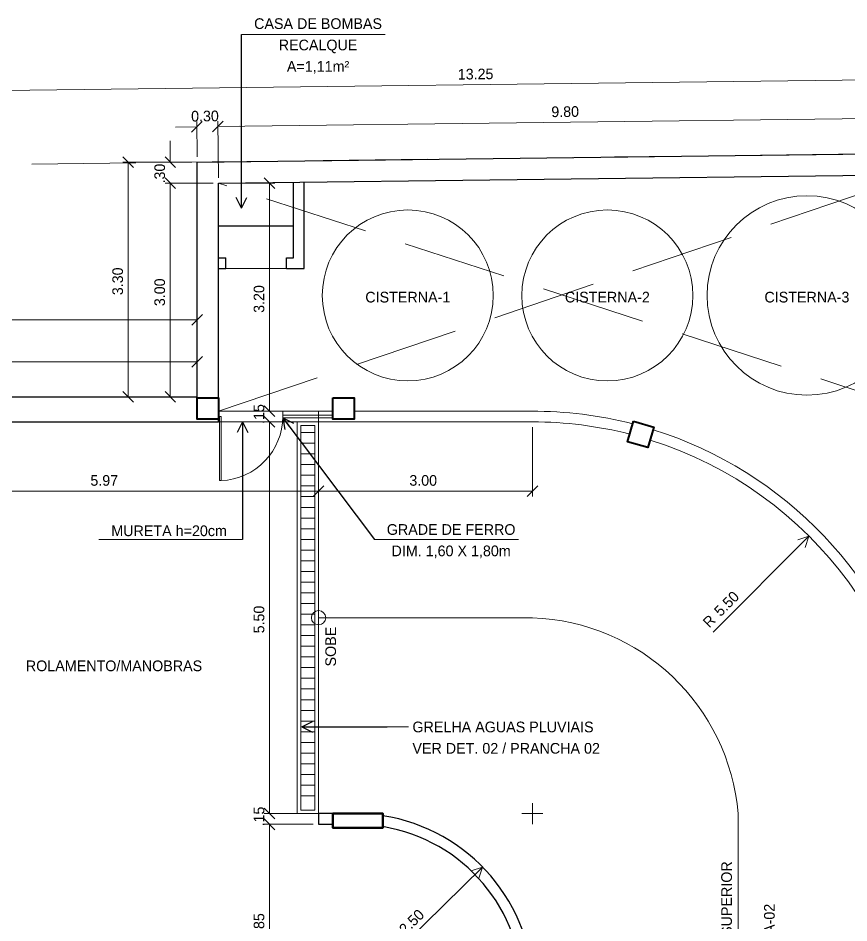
# Model space of a CAD drawing. Header units: metres. Extents: x -5.3 to 83.9, y -21.1 to 42.
# Drawn here: x 45.89 to 57.55, y 22.82 to 35.52 of the extents above; entities that cross this region are included whole.
import ezdxf
from ezdxf.enums import TextEntityAlignment as Align

# ---------------------------------------------------------------- set-up
doc = ezdxf.new("R2010")
doc.units = ezdxf.units.M
doc.header["$MEASUREMENT"] = 0
doc.linetypes.add('DGN Style 3', pattern=[2.04477, 1.46055, -0.58422])
for name, color, linetype, lineweight in [('Level 1', 7, 'Continuous', 0), ('Level 19', 7, 'Continuous', 0), ('Level 23', 7, 'Continuous', 0), ('Level 24', 7, 'Continuous', 0), ('Level 31', 7, 'Continuous', 0), ('Level 41', 7, 'Continuous', 0), ('Level 42', 7, 'Continuous', 0), ('Level 54', 7, 'Continuous', 0), ('Level 7', 7, 'Continuous', 0), ('Level 8', 7, 'Continuous', 0)]:
    doc.layers.add(name, color=color, linetype=linetype, lineweight=lineweight)
doc.styles.add('Style-CIVIL', font='CIVIL.shx')
doc.styles.add('Style-INTL_ENGINEERING', font='INTL_ENGINEERING.shx')
doc.dimstyles.get("Standard").update_dxf_attribs({"dimtxt": 0.18, "dimasz": 0.18, "dimexe": 0.18, "dimexo": 0.0625, "dimgap": 0.09, "dimtad": 0, "dimtih": 1, "dimtoh": 1, "dimdec": 4, "dimzin": 1, "dimdsep": 46, "dimtxsty": 'Standard', "dimcen": 0, "dimadec": 0, "dimazin": 0, "dimtfac": 1, "dimtdec": 4, "dimtofl": 0, "dimtmove": 0, "dimatfit": 3, "dimfxl": 0, "dimtolj": 1, "dimtzin": 1, "dimarcsym": 0})

# ---------------------------------------------------------------- blocks, each defined once
blk = doc.blocks.new('*D68')
at = {"layer": 'Defpoints'}
for p in [(52.303, 34.588), (45.68, 34.506), (58.938, 33.63), (45.693, 33.468)]:
    blk.add_point(p, dxfattribs=at)
at = {"layer": 'Level 23', "color": 2, "linetype": 'Continuous', "lineweight": 0}
for p, q in [((58.999, 34.744), (58.851, 34.593)), ((58.937, 33.704), (58.924, 34.743)), ((45.606, 34.431), (45.754, 34.582)), ((45.692, 33.542), (45.679, 34.581)), ((58.925, 34.669), (45.68, 34.506))]:
    blk.add_line(p, q, dxfattribs=at)
at = {"layer": 'Level 23', "color": 2, "linetype": 'Continuous', "lineweight": 0, "style": 'Style-INTL_ENGINEERING'}
blk.add_text('13.25', height=0.1492, rotation=0.7022, dxfattribs=at).set_placement((52.063, 34.734), align=Align.MIDDLE_LEFT)
blk = doc.blocks.new('_Oblique')
at = {"color": 0, "linetype": 'ByBlock', "lineweight": -2}
blk.add_line((0.5, 0.5), (-0.5, -0.5), dxfattribs=at)
blk = doc.blocks.new('*D74')
at = {"layer": 'Defpoints'}
for p in [(41.066, 30.699), (48.407, 30.699), (48.407, 30.204), (33.725, 29.854)]:
    blk.add_point(p, dxfattribs=at)
at = {"layer": 'Level 23', "color": 2, "linetype": 'Continuous', "lineweight": 0}
for p, q in [((33.651, 30.624), (33.8, 30.773)), ((33.725, 29.928), (33.725, 30.773)), ((48.481, 30.773), (48.332, 30.624)), ((48.407, 30.278), (48.407, 30.773)), ((33.725, 30.699), (48.407, 30.699))]:
    blk.add_line(p, q, dxfattribs=at)
at = {"layer": 'Level 23', "color": 2, "linetype": 'Continuous', "lineweight": 0, "style": 'Style-INTL_ENGINEERING'}
blk.add_text('14.68', height=0.1492, dxfattribs=at).set_placement((40.824, 30.848), align=Align.MIDDLE_LEFT)
blk = doc.blocks.new('*D75')
at = {"layer": 'Defpoints'}
for p in [(25.361, 31.286), (48.407, 31.286), (2.314, 30.204), (48.407, 30.204)]:
    blk.add_point(p, dxfattribs=at)
at = {"layer": 'Level 23', "color": 2, "linetype": 'Continuous', "lineweight": 0}
for p, q in [((2.24, 31.211), (2.389, 31.36)), ((2.314, 30.278), (2.314, 31.36)), ((2.314, 31.286), (48.407, 31.286)), ((48.481, 31.36), (48.332, 31.211)), ((48.407, 30.278), (48.407, 31.36))]:
    blk.add_line(p, q, dxfattribs=at)
at = {"layer": 'Level 23', "color": 2, "linetype": 'Continuous', "lineweight": 0, "style": 'Style-INTL_ENGINEERING'}
blk.add_text('46.09', height=0.1492, dxfattribs=at).set_placement((25.07, 31.435), align=Align.MIDDLE_LEFT)
blk = doc.blocks.new('*D77')
at = {"layer": 'Defpoints'}
for p in [(53.597, 34.061), (58.496, 34.121), (58.506, 33.325), (48.707, 33.205)]:
    blk.add_point(p, dxfattribs=at)
at = {"layer": 'Level 23', "color": 2, "linetype": 'Continuous', "lineweight": 0}
for p, q in [((58.57, 34.196), (58.422, 34.045)), ((58.505, 33.399), (58.495, 34.195)), ((48.623, 33.925), (48.771, 34.076)), ((48.706, 33.279), (48.696, 34.075)), ((48.697, 34.001), (58.496, 34.121))]:
    blk.add_line(p, q, dxfattribs=at)
at = {"layer": 'Level 23', "color": 2, "linetype": 'Continuous', "lineweight": 0, "style": 'Style-INTL_ENGINEERING'}
blk.add_text('9.80', height=0.1492, rotation=0.7022, dxfattribs=at).set_placement((53.375, 34.207), align=Align.MIDDLE_LEFT)
blk = doc.blocks.new('*D76')
at = {"layer": 'Defpoints'}
for p in [(48.549, 33.999), (48.697, 34.001), (48.407, 33.501), (48.707, 33.205)]:
    blk.add_point(p, dxfattribs=at)
at = {"layer": 'Level 23', "color": 2, "linetype": 'Continuous', "lineweight": 0}
for p, q in [((48.474, 34.073), (48.327, 33.921)), ((48.406, 33.575), (48.4, 34.071)), ((48.623, 33.925), (48.771, 34.076)), ((48.706, 33.279), (48.696, 34.075)), ((48.101, 33.993), (48.401, 33.997)), ((48.996, 34.004), (48.697, 34.001))]:
    blk.add_line(p, q, dxfattribs=at)
at = {"layer": 'Level 23', "color": 2, "linetype": 'Continuous', "lineweight": 0, "style": 'Style-INTL_ENGINEERING'}
blk.add_text('0.30', height=0.1492, rotation=0.7022, dxfattribs=at).set_placement((48.321, 34.145), align=Align.MIDDLE_LEFT)
blk = doc.blocks.new('*D144')
at = {"layer": 'Level 23', "color": 2, "linetype": 'Continuous', "lineweight": 0}
for p, q in [((56.99, 28.25), (55.645, 26.9)), ((53.109, 24.207), (53.109, 24.501)), ((52.962, 24.354), (53.256, 24.354))]:
    blk.add_line(p, q, dxfattribs=at)
at = {"layer": 'Level 23', "color": 2, "linetype": 'Continuous', "lineweight": 0, "flags": 128}
blk.add_lwpolyline([(56.832, 28.197), (56.99, 28.25), (56.938, 28.092)], dxfattribs=at)
at = {"layer": 'Level 23', "color": 2, "linetype": 'Continuous', "lineweight": 0, "style": 'Style-INTL_ENGINEERING'}
for s, height, p in [('5.50', 0.1492, (55.697, 27.164)), ('R', 0.149, (55.539, 27.005))]:
    blk.add_text(s, height=height, rotation=45.1097, dxfattribs=at).set_placement(p, align=Align.MIDDLE_LEFT)
blk = doc.blocks.new('TerminatorOpen')
at = {"color": 0, "linetype": 'ByBlock', "lineweight": -2}
for q in [(-1, 0.5), (-1, 0), (-1, -0.5)]:
    blk.add_line((0, 0), q, dxfattribs=at)
blk = doc.blocks.new('*D151')
at = {"layer": 'Defpoints'}
for p in [(47.439, 33.501), (48.407, 33.501), (47.439, 31.853), (48.407, 30.204)]:
    blk.add_point(p, dxfattribs=at)
at = {"layer": 'Level 23', "color": 2, "linetype": 'Continuous', "lineweight": 0}
for p, q in [((47.364, 33.576), (47.513, 33.427)), ((48.332, 33.501), (47.365, 33.501)), ((47.439, 30.204), (47.439, 33.501)), ((47.513, 30.129), (47.364, 30.279)), ((48.332, 30.204), (47.365, 30.204))]:
    blk.add_line(p, q, dxfattribs=at)
at = {"layer": 'Level 23', "color": 2, "linetype": 'Continuous', "lineweight": 0, "style": 'Style-INTL_ENGINEERING'}
blk.add_text('3.30', height=0.1492, rotation=90, dxfattribs=at).set_placement((47.29, 31.633), align=Align.MIDDLE_LEFT)
blk = doc.blocks.new('*D153')
at = {"layer": 'Defpoints'}
for p in [(48.029, 33.501), (48.407, 33.501), (48.029, 33.353), (48.707, 33.205)]:
    blk.add_point(p, dxfattribs=at)
at = {"layer": 'Level 23', "color": 2, "linetype": 'Continuous', "lineweight": 0}
for p, q in [((48.029, 33.8), (48.029, 33.501)), ((48.104, 33.427), (47.955, 33.576)), ((48.332, 33.501), (47.955, 33.501)), ((47.955, 33.279), (48.104, 33.13)), ((48.632, 33.205), (47.955, 33.205)), ((48.029, 32.906), (48.029, 33.205))]:
    blk.add_line(p, q, dxfattribs=at)
at = {"layer": 'Level 23', "color": 2, "linetype": 'Continuous', "lineweight": 0, "style": 'Style-INTL_ENGINEERING'}
blk.add_text('.30', height=0.1492, rotation=90, dxfattribs=at).set_placement((47.88, 33.201), align=Align.MIDDLE_LEFT)
blk = doc.blocks.new('*D152')
at = {"layer": 'Defpoints'}
for p in [(48.029, 33.205), (48.707, 33.205), (48.029, 31.704), (48.407, 30.204)]:
    blk.add_point(p, dxfattribs=at)
at = {"layer": 'Level 23', "color": 2, "linetype": 'Continuous', "lineweight": 0}
for p, q in [((47.955, 33.279), (48.104, 33.13)), ((48.632, 33.205), (47.955, 33.205)), ((48.029, 30.204), (48.029, 33.205)), ((48.104, 30.129), (47.955, 30.279)), ((48.332, 30.204), (47.955, 30.204))]:
    blk.add_line(p, q, dxfattribs=at)
at = {"layer": 'Level 23', "color": 2, "linetype": 'Continuous', "lineweight": 0, "style": 'Style-INTL_ENGINEERING'}
blk.add_text('3.00', height=0.1492, rotation=90, dxfattribs=at).set_placement((47.88, 31.479), align=Align.MIDDLE_LEFT)
blk = doc.blocks.new('*D155')
at = {"layer": 'Defpoints'}
for p in [(49.508, 30.004), (49.422, 29.929), (49.422, 29.854), (50.908, 29.854)]:
    blk.add_point(p, dxfattribs=at)
at = {"layer": 'Level 23', "color": 2, "linetype": 'Continuous', "lineweight": 0}
for p, q in [((49.496, 29.93), (49.347, 30.079)), ((49.434, 30.004), (49.347, 30.004)), ((49.422, 30.033), (49.422, 30.004)), ((49.347, 29.929), (49.496, 29.779)), ((50.834, 29.854), (49.347, 29.854)), ((49.422, 29.555), (49.422, 29.854))]:
    blk.add_line(p, q, dxfattribs=at)
at = {"layer": 'Level 23', "color": 2, "linetype": 'Continuous', "lineweight": 0, "style": 'Style-INTL_ENGINEERING'}
blk.add_text('.15', height=0.1492, rotation=89.9997, dxfattribs=at).set_placement((49.273, 29.826), align=Align.MIDDLE_LEFT)
blk = doc.blocks.new('*D156')
at = {"layer": 'Defpoints'}
for p in [(50.908, 29.854), (49.422, 27.104), (49.422, 24.354), (50.109, 24.354)]:
    blk.add_point(p, dxfattribs=at)
at = {"layer": 'Level 23', "color": 2, "linetype": 'Continuous', "lineweight": 0}
for p, q in [((49.347, 29.929), (49.496, 29.779)), ((50.834, 29.854), (49.347, 29.854)), ((49.422, 29.854), (49.422, 24.354)), ((49.496, 24.279), (49.347, 24.429)), ((50.034, 24.354), (49.347, 24.354))]:
    blk.add_line(p, q, dxfattribs=at)
at = {"layer": 'Level 23', "color": 2, "linetype": 'Continuous', "lineweight": 0, "style": 'Style-INTL_ENGINEERING'}
blk.add_text('5.50', height=0.1492, rotation=89.9997, dxfattribs=at).set_placement((49.273, 26.885), align=Align.MIDDLE_LEFT)
blk = doc.blocks.new('*D157')
at = {"layer": 'Defpoints'}
for p in [(49.422, 24.279), (50.109, 24.354), (49.422, 24.204), (50.109, 24.204)]:
    blk.add_point(p, dxfattribs=at)
at = {"layer": 'Level 23', "color": 2, "linetype": 'Continuous', "lineweight": 0}
for p, q in [((49.496, 24.279), (49.347, 24.429)), ((50.034, 24.354), (49.347, 24.354)), ((49.347, 24.279), (49.496, 24.129)), ((49.422, 24.382), (49.422, 24.354)), ((50.034, 24.204), (49.347, 24.204)), ((49.422, 23.905), (49.422, 24.204))]:
    blk.add_line(p, q, dxfattribs=at)
at = {"layer": 'Level 23', "color": 2, "linetype": 'Continuous', "lineweight": 0, "style": 'Style-INTL_ENGINEERING'}
blk.add_text('.15', height=0.1492, rotation=89.9997, dxfattribs=at).set_placement((49.273, 24.175), align=Align.MIDDLE_LEFT)
blk = doc.blocks.new('*D158')
at = {"layer": 'Defpoints'}
for p in [(50.109, 24.204), (49.422, 22.78), (49.422, 21.357), (50.61, 21.357)]:
    blk.add_point(p, dxfattribs=at)
at = {"layer": 'Level 23', "color": 2, "linetype": 'Continuous', "lineweight": 0}
for p, q in [((49.347, 24.279), (49.496, 24.129)), ((50.034, 24.204), (49.347, 24.204)), ((49.422, 24.204), (49.422, 21.357)), ((49.496, 21.282), (49.347, 21.431)), ((50.535, 21.357), (49.347, 21.357))]:
    blk.add_line(p, q, dxfattribs=at)
at = {"layer": 'Level 23', "color": 2, "linetype": 'Continuous', "lineweight": 0, "style": 'Style-INTL_ENGINEERING'}
blk.add_text('2.85', height=0.1492, rotation=89.9997, dxfattribs=at).set_placement((49.273, 22.568), align=Align.MIDDLE_LEFT)
blk = doc.blocks.new('*D154')
at = {"layer": 'Defpoints'}
for p in [(48.707, 33.205), (49.422, 31.604), (49.422, 30.004), (49.508, 30.004)]:
    blk.add_point(p, dxfattribs=at)
at = {"layer": 'Level 23', "color": 2, "linetype": 'Continuous', "lineweight": 0}
for p, q in [((48.781, 33.205), (49.496, 33.205)), ((49.347, 33.279), (49.496, 33.13)), ((49.422, 33.205), (49.422, 30.004)), ((49.496, 29.93), (49.347, 30.079)), ((49.434, 30.004), (49.347, 30.004))]:
    blk.add_line(p, q, dxfattribs=at)
at = {"layer": 'Level 23', "color": 2, "linetype": 'Continuous', "lineweight": 0, "style": 'Style-INTL_ENGINEERING'}
blk.add_text('3.20', height=0.1492, rotation=89.9997, dxfattribs=at).set_placement((49.273, 31.385), align=Align.MIDDLE_LEFT)
blk = doc.blocks.new('*D189')
at = {"layer": 'Level 23', "color": 2, "linetype": 'Continuous', "lineweight": 0}
for p, q in [((52.41, 23.604), (51.22, 22.438)), ((50.625, 21.707), (50.625, 22.001)), ((50.478, 21.854), (50.772, 21.854))]:
    blk.add_line(p, q, dxfattribs=at)
at = {"layer": 'Level 23', "color": 2, "linetype": 'Continuous', "lineweight": 0, "flags": 128}
blk.add_lwpolyline([(52.251, 23.553), (52.41, 23.604), (52.356, 23.447)], dxfattribs=at)
at = {"layer": 'Level 23', "color": 2, "linetype": 'Continuous', "lineweight": 0, "style": 'Style-INTL_ENGINEERING'}
for s, height, p in [('2.50', 0.1492, (51.276, 22.701)), ('R', 0.149, (51.116, 22.544))]:
    blk.add_text(s, height=height, rotation=44.4359, dxfattribs=at).set_placement(p, align=Align.MIDDLE_LEFT)
blk = doc.blocks.new('*D191')
at = {"layer": 'Defpoints'}
for p in [(50.109, 29.854), (44.134, 29.654), (44.134, 28.883), (47.122, 28.883)]:
    blk.add_point(p, dxfattribs=at)
at = {"layer": 'Level 23', "color": 2, "linetype": 'Continuous', "lineweight": 0}
for p, q in [((50.109, 29.78), (50.109, 28.808)), ((44.134, 29.58), (44.134, 28.808)), ((44.06, 28.808), (44.209, 28.957)), ((50.109, 28.883), (44.134, 28.883)), ((50.183, 28.957), (50.034, 28.808))]:
    blk.add_line(p, q, dxfattribs=at)
at = {"layer": 'Level 23', "color": 2, "linetype": 'Continuous', "lineweight": 0, "style": 'Style-INTL_ENGINEERING'}
blk.add_text('5.97', height=0.1492, rotation=0.0001, dxfattribs=at).set_placement((46.908, 29.032), align=Align.MIDDLE_LEFT)
blk = doc.blocks.new('*D190')
at = {"layer": 'Defpoints'}
for p in [(50.109, 29.854), (53.109, 29.854), (50.109, 28.883), (51.609, 28.883)]:
    blk.add_point(p, dxfattribs=at)
at = {"layer": 'Level 23', "color": 2, "linetype": 'Continuous', "lineweight": 0}
for p, q in [((50.109, 29.78), (50.109, 28.808)), ((53.109, 29.78), (53.109, 28.808)), ((50.034, 28.808), (50.183, 28.957)), ((53.109, 28.883), (50.109, 28.883)), ((53.184, 28.957), (53.034, 28.808))]:
    blk.add_line(p, q, dxfattribs=at)
at = {"layer": 'Level 23', "color": 2, "linetype": 'Continuous', "lineweight": 0, "style": 'Style-INTL_ENGINEERING'}
blk.add_text('3.00', height=0.1492, rotation=0.0001, dxfattribs=at).set_placement((51.383, 29.032), align=Align.MIDDLE_LEFT)
blk = doc.blocks.new('*U227')
at = {"layer": 'Level 19', "color": 150, "linetype": 'Continuous', "lineweight": 0}
for p, q in [((-0.05, 2.6), (0.15, 2.6)), ((-0.05, 2.45), (0.15, 2.45)), ((-0.05, 2.3), (0.15, 2.3)), ((-0.05, 2.15), (0.15, 2.15)), ((-0.05, 2), (0.15, 2)), ((-0.05, 1.85), (0.15, 1.85)), ((-0.05, 1.7), (0.15, 1.7)), ((-0.05, 1.55), (0.15, 1.55)), ((-0.05, 1.4), (0.15, 1.4)), ((-0.05, 1.25), (0.15, 1.25)), ((-0.05, 1.1), (0.15, 1.1)), ((-0.05, 0.95), (0.15, 0.95)), ((-0.05, 0.8), (0.15, 0.8)), ((-0.05, 0.65), (0.15, 0.65)), ((-0.05, 0.5), (0.15, 0.5)), ((-0.05, 0.35), (0.15, 0.35)), ((-0.05, 0.2), (0.15, 0.2)), ((-0.05, 0.05), (0.15, 0.05)), ((-0.05, -0.1), (0.15, -0.1)), ((-0.05, -0.25), (0.15, -0.25)), ((-0.05, -0.4), (0.15, -0.4)), ((-0.05, -0.55), (0.15, -0.55)), ((-0.05, -0.7), (0.15, -0.7)), ((-0.05, -0.85), (0.15, -0.85)), ((-0.05, -1), (0.15, -1)), ((-0.05, -1.15), (0.15, -1.15)), ((-0.05, -1.3), (0.15, -1.3)), ((-0.05, -1.45), (0.15, -1.45)), ((-0.05, -1.6), (0.15, -1.6)), ((-0.05, -1.75), (0.15, -1.75)), ((-0.05, -1.9), (0.15, -1.9)), ((-0.05, -2.05), (0.15, -2.05)), ((-0.05, -2.2), (0.15, -2.2)), ((-0.05, -2.35), (0.15, -2.35)), ((-0.05, -2.5), (0.15, -2.5))]:
    blk.add_line(p, q, dxfattribs=at)
at = {"layer": 'Level 19', "color": 150, "linetype": 'Continuous', "lineweight": 0, "flags": 128}
for points in [[(0.2, -2.75), (0.2, 2.75), (-0.1, 2.75), (-0.1, -2.75)], [(0.15, -2.7), (0.15, 2.7), (-0.05, 2.7), (-0.05, -2.7)]]:
    blk.add_lwpolyline(points, close=True, dxfattribs=at)
blk = doc.blocks.new('P80D')
at = {"layer": 'Level 19', "color": 172, "linetype": 'Continuous', "lineweight": 0}
for p, q in [((0.035, 0.975), (0.01, 0.975)), ((0.01, 0.975), (0.01, 0.075)), ((0.035, 0.075), (0.035, 0.975)), ((0, 0), (0, 0.15)), ((0.9, 0), (0.9, 0.15)), ((0.01, 0.075), (0.035, 0.075))]:
    blk.add_line(p, q, dxfattribs=at)
blk.add_ellipse((-0.005, 0.075), major_axis=(0.905, 0), ratio=0.995042, start_param=6.283183, end_param=7.810215, dxfattribs=at)

msp = doc.modelspace()

# ---------------------------------------------------------------- linework, layer by layer
at = {"layer": 'Level 1', "color": 230, "linetype": 'Continuous', "lineweight": 0}
for p, q in [((50.109, 29.854), (50.109, 24.354)), ((50.109, 24.354), (50.109, 29.854)), ((50.109, 27.104), (53.109, 27.104)), ((55.996, 24.354), (55.996, 18.578))]:
    msp.add_line(p, q, dxfattribs=at)
msp.add_circle((50.109, 27.104), 0.1, dxfattribs=at)
msp.add_arc((53.005, 24.104), 3.001, 4.7677, 88.027, dxfattribs=at)
at = {"layer": 'Level 19', "color": 172, "linetype": 'Continuous', "lineweight": 0}
for p, q in [((49.607, 29.949), (50.31, 29.949)), ((49.607, 29.909), (50.31, 29.909))]:
    msp.add_line(p, q, dxfattribs=at)
at = {"layer": 'Level 24', "color": 2, "linetype": 'Continuous', "lineweight": 0}
for p, q in [((49.029, 35.293), (51.045, 35.293)), ((49.043, 28.201), (47.027, 28.201)), ((50.896, 28.201), (52.912, 28.201)), ((51.07, 25.571), (51.37, 25.571))]:
    msp.add_line(p, q, dxfattribs=at)
at = {"layer": 'Level 31', "color": 30, "linetype": 'Continuous', "lineweight": 0}
msp.add_line((48.807, 32.005), (49.657, 32.005), dxfattribs=at)
at = {"layer": 'Level 41', "color": 91, "linetype": 'Continuous', "lineweight": 40, "flags": 128}
for points in [[(50.31, 30.19), (50.61, 30.19), (50.61, 29.89), (50.31, 29.89)], [(54.527, 29.864), (54.815, 29.78), (54.731, 29.492), (54.443, 29.576)], [(50.31, 24.355), (51.01, 24.355), (51.01, 24.155), (50.31, 24.155)]]:
    msp.add_lwpolyline(points, close=True, dxfattribs=at)
at = {"layer": 'Level 42', "color": 2, "linetype": 'Continuous', "lineweight": 40, "flags": 128}
for points in [[(48.407, 30.19), (48.707, 30.19), (48.707, 29.89), (48.407, 29.89)], [(50.31, 30.19), (50.61, 30.19), (50.61, 29.89), (50.31, 29.89)], [(54.527, 29.864), (54.815, 29.78), (54.731, 29.492), (54.443, 29.576)], [(50.31, 24.155), (51.01, 24.155), (51.01, 24.355), (50.31, 24.355)]]:
    msp.add_lwpolyline(points, close=True, dxfattribs=at)
at = {"layer": 'Level 42', "color": 110, "linetype": 'Continuous', "lineweight": 13}
for centre, radius in [((56.961, 31.629), 1.4), ((51.361, 31.629), 1.2), ((54.161, 31.629), 1.2)]:
    msp.add_circle(centre, radius, dxfattribs=at)
at = {"layer": 'Level 54', "color": 131, "linetype": 'DGN Style 3', "lineweight": 0, "flags": 128}
msp.add_lwpolyline([(2.358, 33.328), (1.811, -6.255), (18.717, -6.212), (31.612, -6.518), (38.43, -6.548), (45.404, -6.752), (59.403, -7.053), (58.938, 33.63), (45.693, 33.468), (39.328, 33.473), (32.09, 33.353), (18.933, 33.013)], close=True, dxfattribs=at)
at = {"layer": 'Level 7', "color": 7, "linetype": 'Continuous', "lineweight": 30}
for p, q in [((48.407, 33.501), (58.938, 33.63)), ((48.407, 30.204), (48.407, 33.501)), ((48.707, 33.205), (58.506, 33.325)), ((48.707, 29.854), (48.707, 33.205)), ((49.757, 32.155), (49.757, 33.218)), ((49.907, 32.005), (49.907, 33.22)), ((48.707, 32.605), (49.757, 32.605)), ((48.707, 32.155), (48.807, 32.155)), ((48.807, 32.005), (48.807, 32.155)), ((49.657, 32.005), (49.657, 32.155)), ((49.657, 32.155), (49.757, 32.155)), ((48.707, 32.005), (48.807, 32.005)), ((49.657, 32.005), (49.907, 32.005)), ((27.725, 30.204), (48.407, 30.204)), ((2.664, 29.854), (48.707, 29.854))]:
    msp.add_line(p, q, dxfattribs=at)
at = {"layer": 'Level 7', "color": 7, "linetype": 'Continuous', "lineweight": 0}
for p, q in [((48.707, 30.004), (50.31, 30.004)), ((50.109, 30.004), (50.109, 29.854)), ((50.61, 30.004), (53.094, 30.004)), ((48.707, 29.854), (53.109, 29.854))]:
    msp.add_line(p, q, dxfattribs=at)
at = {"layer": 'Level 7', "color": 7, "linetype": 'Continuous', "lineweight": 30, "flags": 128}
msp.add_lwpolyline([(50.31, 24.354), (50.109, 24.354), (50.109, 24.204), (50.31, 24.204)], dxfattribs=at)
at = {"layer": 'Level 7', "color": 7, "linetype": 'Continuous', "lineweight": 13}
for radius, start, end in [(5.65, 75.5765, 90.1492), (5.5, 75.6269, 89.9955), (5.65, 14.6193, 72.5339), (5.5, 360, 72.5012)]:
    msp.add_arc((53.109, 24.354), radius, start, end, dxfattribs=at)
at = {"layer": 'Level 7', "color": 7, "linetype": 'Continuous', "lineweight": 30}
for radius, end in [(2.5, 81.1564), (2.35, 80.5869)]:
    msp.add_arc((50.625, 21.854), radius, 0, end, dxfattribs=at)
at = {"layer": 'Level 8', "color": 7, "linetype": 'DGN Style 3', "lineweight": 0}
for p, q in [((48.707, 30.004), (58.506, 33.325)), ((58.544, 30.004), (48.707, 33.205))]:
    msp.add_line(p, q, dxfattribs=at)

# ---------------------------------------------------------------- block references
at = {"layer": 'Level 19', "color": 172, "linetype": 'Continuous', "lineweight": 0, "yscale": -0.9999999999999998, "rotation": 0.0002668047176629}
msp.add_blockref('P80D', (48.707, 30.004), dxfattribs=at)
at = {"layer": 'Level 19', "color": 150, "linetype": 'Continuous', "lineweight": 0}
msp.add_blockref('*U227', (49.909, 27.104), dxfattribs=at)

# ---------------------------------------------------------------- texts
at = {"layer": 'Level 24', "color": 2, "linetype": 'Continuous', "lineweight": 13, "char_height": 0.15}
for s, insert, attachment_point, line_spacing_factor, style in [('CASA DE BOMBAS\\PRECALQUE\\PA=1,11m²', (50.102, 35.131), 5, 1.200006, 'Style-INTL_ENGINEERING'), ('CISTERNA-1\\P', (51.361, 31.604), 5, 1.200006, 'Style-INTL_ENGINEERING'), ('CISTERNA-2\\P', (54.161, 31.604), 5, 1.200006, 'Style-INTL_ENGINEERING'), ('CISTERNA-3\\P', (56.961, 31.604), 5, 1.200006, 'Style-INTL_ENGINEERING'), ('MURETA h=20cm\\P', (48.012, 28.324), 5, 1.200006, 'Style-INTL_ENGINEERING'), ('GRADE DE FERRO\\PDIM. 1,60 X 1,80m\\P', (51.969, 28.179), 5, 1.200006, 'Style-INTL_ENGINEERING'), ('ROLAMENTO/MANOBRAS\\P', (47.239, 26.428), 5, 1.200006, 'Style-INTL_ENGINEERING'), ('GRELHA AGUAS PLUVIAIS\\PVER DET. 02 / PRANCHA 02\\P', (51.426, 25.646), 1, 1.2, 'Style-CIVIL')]:
    msp.add_mtext(s, dxfattribs=dict(at, insert=insert, attachment_point=attachment_point, line_spacing_factor=line_spacing_factor, style=style))
at = {"layer": 'Level 24', "color": 2, "linetype": 'Continuous', "lineweight": 13, "char_height": 0.15, "attachment_point": 5, "rotation": 90, "line_spacing_factor": 1.200006, "style": 'Style-INTL_ENGINEERING'}
for s, insert in [('SOBE\\P', (50.28, 26.699)), ('RAMPA ACESSO SUBSOLO SUPERIOR\\PINCLIN. i=18,71%\\PVER DET.-01/PRANCHA-02\\P', (56.135, 21.818))]:
    msp.add_mtext(s, dxfattribs=dict(at, insert=insert))

# ---------------------------------------------------------------- dimensions: what is measured, and where the dimension line sits
at = {"layer": 'Level 23', "color": 2, "linetype": 'Continuous', "lineweight": 0}
for base, p1, p2, angle, override, picture, middle in [((45.68, 34.506), (58.938, 33.63), (45.693, 33.468), 180.7022, {"dimtxt": 0.14925, "dimasz": 0.14925, "dimexe": 0.07425, "dimexo": 0.07425, "dimgap": 0.07425, "dimtad": 1, "dimtih": 0, "dimtoh": 0, "dimdec": 2, "dimzin": 3, "dimtxsty": 'Style-INTL_ENGINEERING', "dimblk": 'Oblique', "dimclre": 2, "dimtdec": 2, "dimatfit": 1, "dimtolj": 0, "dimtzin": 3, "dimlwe": 0}, '*D68', (52.303, 34.588)), ((48.697, 34.001), (48.407, 33.501), (48.707, 33.205), 0.7022, {"dimtxt": 0.14925, "dimasz": 0.14925, "dimexe": 0.07425, "dimexo": 0.07425, "dimgap": 0.07425, "dimtad": 1, "dimtih": 0, "dimtoh": 0, "dimdec": 2, "dimzin": 3, "dimtxsty": 'Style-INTL_ENGINEERING', "dimblk": 'Oblique', "dimclre": 2, "dimtdec": 2, "dimatfit": 1, "dimtolj": 0, "dimtzin": 3, "dimlwe": 0}, '*D76', (48.549, 33.999)), ((58.496, 34.121), (48.707, 33.205), (58.506, 33.325), 0.7022, {"dimtxt": 0.14925, "dimasz": 0.14925, "dimexe": 0.07425, "dimexo": 0.07425, "dimgap": 0.07425, "dimtad": 1, "dimtih": 0, "dimtoh": 0, "dimdec": 2, "dimzin": 3, "dimtxsty": 'Style-INTL_ENGINEERING', "dimblk": 'Oblique', "dimclre": 2, "dimtdec": 2, "dimatfit": 1, "dimtolj": 0, "dimtzin": 3, "dimlwe": 0}, '*D77', (53.597, 34.061)), ((48.029, 33.501), (48.707, 33.205), (48.407, 33.501), 90, {"dimtxt": 0.14925, "dimasz": 0.14925, "dimexe": 0.07425, "dimexo": 0.07425, "dimgap": 0.07425, "dimtad": 1, "dimtih": 0, "dimtoh": 0, "dimdec": 2, "dimzin": 7, "dimtxsty": 'Style-INTL_ENGINEERING', "dimblk": 'Oblique', "dimclre": 2, "dimtdec": 2, "dimatfit": 1, "dimtolj": 0, "dimtzin": 7, "dimlwe": 0}, '*D153', (48.029, 33.353)), ((47.439, 33.501), (48.407, 30.204), (48.407, 33.501), 90, {"dimtxt": 0.14925, "dimasz": 0.14925, "dimexe": 0.07425, "dimexo": 0.07425, "dimgap": 0.07425, "dimtad": 1, "dimtih": 0, "dimtoh": 0, "dimdec": 2, "dimzin": 7, "dimtxsty": 'Style-INTL_ENGINEERING', "dimblk": 'Oblique', "dimclre": 2, "dimtdec": 2, "dimatfit": 1, "dimtolj": 0, "dimtzin": 7, "dimlwe": 0}, '*D151', (47.439, 31.853)), ((48.029, 33.205), (48.407, 30.204), (48.707, 33.205), 90, {"dimtxt": 0.14925, "dimasz": 0.14925, "dimexe": 0.07425, "dimexo": 0.07425, "dimgap": 0.07425, "dimtad": 1, "dimtih": 0, "dimtoh": 0, "dimdec": 2, "dimzin": 7, "dimtxsty": 'Style-INTL_ENGINEERING', "dimblk": 'Oblique', "dimclre": 2, "dimtdec": 2, "dimatfit": 1, "dimtolj": 0, "dimtzin": 7, "dimlwe": 0}, '*D152', (48.029, 31.704)), ((49.422, 30.004), (48.707, 33.205), (49.508, 30.004), 269.9997, {"dimtxt": 0.14925, "dimasz": 0.14925, "dimexe": 0.07425, "dimexo": 0.07425, "dimgap": 0.07425, "dimtad": 1, "dimtih": 0, "dimtoh": 0, "dimdec": 2, "dimzin": 7, "dimtxsty": 'Style-INTL_ENGINEERING', "dimblk": 'Oblique', "dimclre": 2, "dimtdec": 2, "dimatfit": 1, "dimtolj": 0, "dimtzin": 7, "dimlwe": 0}, '*D154', (49.422, 31.604)), ((44.1344, 28.8827), (50.1086, 29.8539), (44.1344, 29.6541), 180.0001, {"dimtxt": 0.14925, "dimasz": 0.14925, "dimexe": 0.07425, "dimexo": 0.07425, "dimgap": 0.07425, "dimtad": 1, "dimtih": 0, "dimtoh": 0, "dimdec": 2, "dimzin": 7, "dimtxsty": 'Style-INTL_ENGINEERING', "dimblk": 'Oblique', "dimclre": 2, "dimtdec": 2, "dimatfit": 1, "dimtolj": 0, "dimtzin": 7, "dimlwe": 0}, '*D191', (47.1215, 28.8827)), ((49.422, 24.354), (50.908, 29.854), (50.109, 24.354), 269.9997, {"dimtxt": 0.14925, "dimasz": 0.14925, "dimexe": 0.07425, "dimexo": 0.07425, "dimgap": 0.07425, "dimtad": 1, "dimtih": 0, "dimtoh": 0, "dimdec": 2, "dimzin": 7, "dimtxsty": 'Style-INTL_ENGINEERING', "dimblk": 'Oblique', "dimclre": 2, "dimtdec": 2, "dimatfit": 1, "dimtolj": 0, "dimtzin": 7, "dimlwe": 0}, '*D156', (49.422, 27.104)), ((50.109, 28.883), (53.109, 29.854), (50.109, 29.854), 180.0001, {"dimtxt": 0.14925, "dimasz": 0.14925, "dimexe": 0.07425, "dimexo": 0.07425, "dimgap": 0.07425, "dimtad": 1, "dimtih": 0, "dimtoh": 0, "dimdec": 2, "dimzin": 7, "dimtxsty": 'Style-INTL_ENGINEERING', "dimblk": 'Oblique', "dimclre": 2, "dimtdec": 2, "dimatfit": 1, "dimtolj": 0, "dimtzin": 7, "dimlwe": 0}, '*D190', (51.609, 28.883)), ((49.422, 21.357), (50.109, 24.204), (50.61, 21.357), 269.9997, {"dimtxt": 0.14925, "dimasz": 0.14925, "dimexe": 0.07425, "dimexo": 0.07425, "dimgap": 0.07425, "dimtad": 1, "dimtih": 0, "dimtoh": 0, "dimdec": 2, "dimzin": 7, "dimtxsty": 'Style-INTL_ENGINEERING', "dimblk": 'Oblique', "dimclre": 2, "dimtdec": 2, "dimatfit": 1, "dimtolj": 0, "dimtzin": 7, "dimlwe": 0}, '*D158', (49.422, 22.78))]:
    dim = msp.add_linear_dim(base=base, p1=p1, p2=p2, angle=angle, dimstyle='Standard', override=override, dxfattribs=at)
    dim.commit()
    dim.dimension.update_dxf_attribs({"geometry": picture, "text_midpoint": middle})
for base, p1, picture, middle in [((48.407, 31.286), (2.314, 30.204), '*D75', (25.361, 31.286)), ((48.407, 30.699), (33.725, 29.854), '*D74', (41.066, 30.699))]:
    dim = msp.add_linear_dim(base=base, p1=p1, p2=(48.407, 30.204), dimstyle='Standard', override={"dimtxt": 0.14925, "dimasz": 0.14925, "dimexe": 0.07425, "dimexo": 0.07425, "dimgap": 0.07425, "dimtad": 1, "dimtih": 0, "dimtoh": 0, "dimdec": 2, "dimzin": 3, "dimtxsty": 'Style-INTL_ENGINEERING', "dimblk": 'Oblique', "dimclre": 2, "dimtdec": 2, "dimatfit": 1, "dimtolj": 0, "dimtzin": 3, "dimlwe": 0}, dxfattribs=at)
    dim.commit()
    dim.dimension.update_dxf_attribs({"geometry": picture, "text_midpoint": middle})
for base, p1, p2, picture, middle in [((49.422, 29.854), (49.508, 30.004), (50.908, 29.854), '*D155', (49.422, 29.929)), ((49.422, 24.204), (50.109, 24.354), (50.109, 24.204), '*D157', (49.422, 24.279))]:
    dim = msp.add_linear_dim(base=base, p1=p1, p2=p2, angle=269.9997, dimstyle='Standard', override={"dimtxt": 0.14925, "dimasz": 0.14925, "dimexe": 0.07425, "dimexo": 0.07425, "dimgap": 0.07425, "dimtad": 1, "dimtih": 0, "dimtoh": 0, "dimdec": 2, "dimzin": 7, "dimtxsty": 'Style-INTL_ENGINEERING', "dimblk": 'Oblique', "dimclre": 2, "dimtdec": 2, "dimatfit": 1, "dimtolj": 0, "dimtzin": 7, "dimlwe": 0}, dxfattribs=at)
    dim.commit()
    dim.dimension.update_dxf_attribs({"geometry": picture, "text_midpoint": middle, "dimtype": 160})
for center, mpoint, picture, middle in [((53.109, 24.354), (56.99, 28.25), '*D144', (55.879, 27.135)), ((50.625, 21.854), (52.41, 23.604), '*D189', (51.457, 22.669))]:
    dim = msp.add_radius_dim(center=center, mpoint=mpoint, dimstyle='Standard', override={"dimtxt": 0.14925, "dimasz": 0.14925, "dimexe": 0.07425, "dimexo": 0.07425, "dimgap": 0.07425, "dimtad": 1, "dimtih": 0, "dimtoh": 0, "dimdec": 2, "dimzin": 7, "dimtxsty": 'Style-INTL_ENGINEERING', "dimblk": 'TerminatorOpen', "dimcen": 0.147, "dimtdec": 2, "dimatfit": 1, "dimtolj": 0, "dimtzin": 7}, dxfattribs=at)
    dim.commit()
    dim.dimension.update_dxf_attribs({"geometry": picture, "text_midpoint": middle, "dimtype": 164})

# ---------------------------------------------------------------- leaders
msp.add_leader([(49.876, 25.571), (51.07, 25.571)], dimstyle='Standard', override={"dimtxt": 0.15, "dimasz": 0.15, "dimgap": 0, "dimtad": 1, "dimtxsty": 'Style-INTL_ENGINEERING', "dimldrblk": 'TerminatorOpen'}, dxfattribs=at)
at = {"layer": 'Level 24', "color": 2, "linetype": 'Continuous', "lineweight": 13}
for points in [[(49.029, 32.855), (49.029, 35.293)], [(49.043, 29.854), (49.043, 28.201)], [(49.607, 29.909), (50.896, 28.201)]]:
    msp.add_leader(points, dimstyle='Standard', override={"dimtxt": 0.14925, "dimasz": 0.14925, "dimgap": 0, "dimtad": 1, "dimtxsty": 'Style-INTL_ENGINEERING', "dimldrblk": 'TerminatorOpen'}, dxfattribs=at)

doc.saveas('drawing.dxf')
